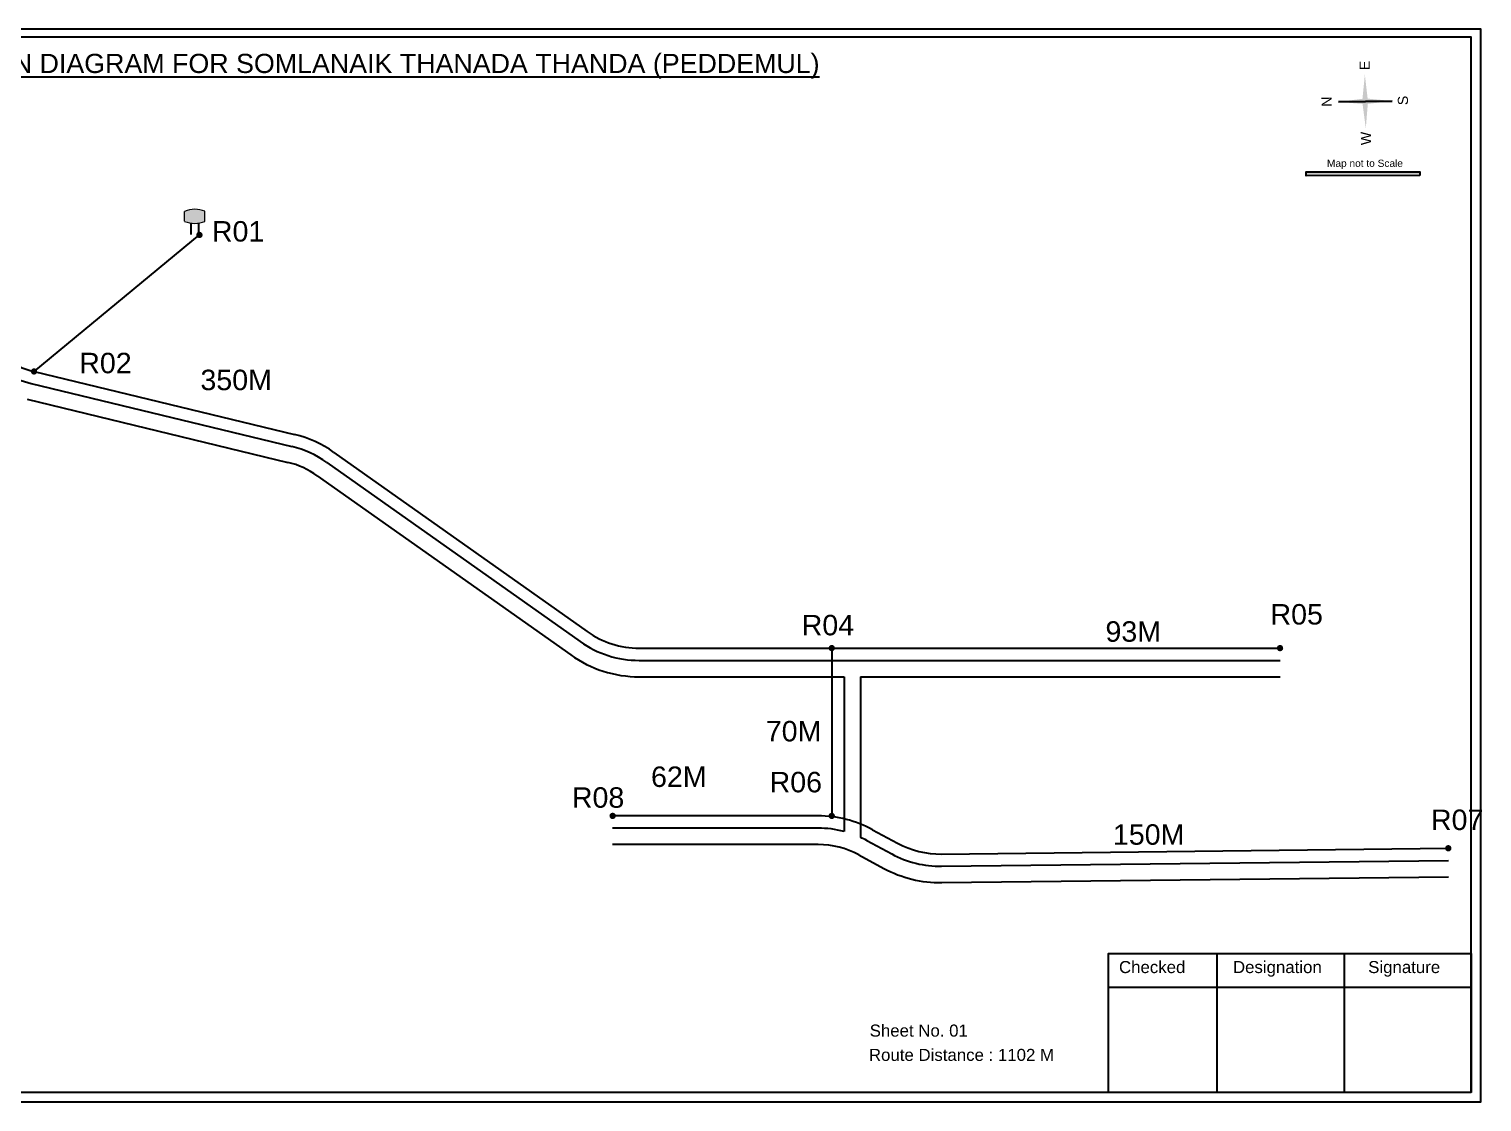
# Model space of a CAD drawing. Header units: inches. Extents: x 20 to 2041, y 8 to 1226.
# Drawn here: x 722 to 1432, y 701 to 1226 of the extents above; entities that cross this region are included whole.
import ezdxf

# ---------------------------------------------------------------- set-up
doc = ezdxf.new("R2010")
doc.units = ezdxf.units.IN
doc.header["$MEASUREMENT"] = 0
doc.layers.add('OHT', color=7, linetype='Continuous')
doc.layers.add('pipe', color=5, linetype='Continuous')
doc.styles.get("Standard").update_dxf_attribs({"font": 'arial.ttf'})

# ---------------------------------------------------------------- blocks, each defined once
blk = doc.blocks.new('OHT')
at = {"linetype": 'Continuous', "lineweight": 0, "true_color": 0x0ffffc}
blk.add_hatch(color=4, dxfattribs=at).paths.add_polyline_path([(0.012, 1), (0, 1, 0.101323), (-0.4, 0.916), (-0.4, 0.525, 0.194075), (0.399, 0.521), (0.399, 0.921, 0.097877)])
at = {"color": 4, "linetype": 'Continuous', "lineweight": 0, "true_color": 0x0ffffc, "flags": 128}
for points in [[(-0.4, 0.525), (-0.4, 0.916)], [(0.399, 0.521), (0.399, 0.921)]]:
    blk.add_lwpolyline(points, dxfattribs=at)
at = {"color": 4, "linetype": 'Continuous', "lineweight": 0, "true_color": 0x0ffffc, "const_width": 0.075, "flags": 128}
for points in [[(-0.15, 0), (-0.15, 0.475)], [(0.15, 0), (0.15, 0.473)]]:
    blk.add_lwpolyline(points, dxfattribs=at)
at = {"color": 4, "linetype": 'Continuous', "lineweight": 0, "true_color": 0x0ffffc}
for centre, radius, start, end in [((0.006, -0.019), 1.019, 67.3109, 113.4711), ((0.004, 1.513), 1.068, 247.7682, 291.7007)]:
    blk.add_arc(centre, radius, start, end, dxfattribs=at)

msp = doc.modelspace()

# ---------------------------------------------------------------- hatches: boundary and pattern name
at = {"true_color": 0x0093dd}
h = msp.add_hatch(color=142, dxfattribs=at)
h.dxf.hatch_style = 1
h.paths.add_polyline_path([(1346.04, 1155.64), (1346.04, 1153.79), (1401.54, 1153.92), (1401.54, 1155.76)])
at = {"ltscale": 0.5}
h = msp.add_hatch(color=5, dxfattribs=at)
h.dxf.hatch_style = 1
h.paths.add_polyline_path([(806.64, 1124.88, 1), (803.52, 1124.88, 1)])
h = msp.add_hatch(color=5, dxfattribs=at)
h.dxf.hatch_style = 1
h.paths.add_polyline_path([(725.77, 1058.13, 1), (722.66, 1058.13, 1)])
h = msp.add_hatch(color=5, dxfattribs=at)
h.dxf.hatch_style = 1
h.paths.add_polyline_path([(1115.69, 922.88, 1), (1112.58, 922.88, 1)])
h = msp.add_hatch(color=5, dxfattribs=at)
h.dxf.hatch_style = 1
h.paths.add_polyline_path([(1334.82, 922.88, 1), (1331.7, 922.88, 1)])
h = msp.add_hatch(color=5, dxfattribs=at)
h.dxf.hatch_style = 1
h.paths.add_polyline_path([(1008.61, 840.87, 1), (1005.49, 840.87, 1)])
h = msp.add_hatch(color=5, dxfattribs=at)
h.dxf.hatch_style = 1
h.paths.add_polyline_path([(1115.69, 840.87, 1), (1112.58, 840.87, 1)])
h = msp.add_hatch(color=5, dxfattribs=at)
h.dxf.hatch_style = 1
h.paths.add_polyline_path([(1417.05, 825.05, 1), (1413.93, 825.05, 1)])

# ---------------------------------------------------------------- linework, layer by layer
for p, q in [((1388.1, 1190.34), (1361.81, 1189.88)), ((1361.81, 1189.88), (1388.1, 1190.34)), ((1388.1, 1190.34), (1361.81, 1189.88)), ((1374.98, 1190.11), (1388.1, 1190.34)), ((722.8, 1052.3), (850.19, 1021.47)), ((720.92, 1044.53), (848.31, 1013.69)), ((867.31, 1013.69), (991.15, 926.06)), ((862.69, 1007.16), (986.53, 919.53)), ((1020.03, 916.88), (1333.26, 916.88)), ((1020.03, 908.88), (1120.14, 908.88)), ((1120.14, 908.88), (1120.14, 833.24)), ((1128.14, 908.88), (1333.26, 908.88)), ((1128.14, 908.88), (1128.14, 830.4)), ((1107.47, 834.87), (1007.05, 834.87)), ((1107.47, 826.87), (1007.05, 826.87)), ((1131.27, 828.84), (1143.46, 822.24)), ((1127.46, 821.8), (1139.65, 815.21)), ((1167.83, 816.22), (1415.56, 819.05)), ((1167.92, 808.22), (1415.65, 811.05))]:
    msp.add_line(p, q)
at = {"color": 1}
msp.add_line((1361.81, 1189.88), (1374.97, 1190.11), dxfattribs=at)
at = {"color": 242, "true_color": 0xcd2027}
for p, q in [((1302.44, 773.57), (1302.44, 705.67)), ((1364.64, 773.57), (1364.64, 705.67)), ((1249.48, 757.12), (1426.7, 757.12))]:
    msp.add_line(p, q, dxfattribs=at)
for points in [[(541.26, 1225.52), (541.26, 701.02), (1431.41, 701.02), (1431.41, 1225.52)], [(545.38, 1221.5), (545.38, 705.73), (1426.7, 705.73), (1426.7, 1221.5)]]:
    msp.add_lwpolyline(points, close=True)
at = {"color": 142, "true_color": 0x0093dd}
msp.add_lwpolyline([(1401.55, 1153.92), (1346.04, 1153.79), (1346.04, 1155.64), (1401.54, 1155.76), (1401.54, 1153.92)], dxfattribs=at)
at = {"color": 242, "true_color": 0xcd2027}
msp.add_lwpolyline([(1426.7, 705.67), (1249.48, 705.67), (1249.48, 773.57), (1426.7, 773.57)], close=True, dxfattribs=at)
for centre, radius, start, end in [((734.57, 1100.9), 50, 225.04485, 256.39355), ((838.43, 972.87), 50, 54.71859, 76.39355), ((838.43, 972.87), 42, 54.71859, 76.39355), ((1020.03, 966.88), 50, 234.71859, 270), ((1020.03, 966.88), 58, 234.71859, 270), ((1107.47, 784.87), 50, 75.33089, 90), ((1107.47, 784.87), 42, 61.57874, 90), ((1107.47, 784.87), 50, 61.57874, 65.5917), ((1167.26, 866.22), 50, 241.57874, 270.65533), ((1167.26, 866.22), 58, 241.57874, 270.65533)]:
    msp.add_arc(centre, radius, start, end)
for points in [[(1376.25, 1190.15), (1373.43, 1190.1), (1374.72, 1203.26)], [(1376.25, 1190.15), (1373.43, 1190.1), (1374.72, 1203.26)], [(1376.26, 1190.15), (1373.43, 1190.1), (1375.19, 1176.96)], [(1376.26, 1190.15), (1373.43, 1190.1), (1375.19, 1176.96)], [(1374.99, 1188.82), (1374.94, 1191.63), (1388.1, 1190.34)], [(1374.99, 1188.82), (1374.94, 1191.63), (1388.1, 1190.34)]]:
    msp.add_solid(points)
at = {"color": 1}
msp.add_solid([(1374.99, 1188.81), (1374.94, 1191.63), (1361.81, 1189.88)], dxfattribs=at)
msp.add_solid([(1374.99, 1188.81), (1374.94, 1191.63), (1361.81, 1189.88)], dxfattribs=at)
at = {"layer": 'pipe'}
for p, q in [((724.21, 1058.13), (805.08, 1124.88)), ((724.21, 1058.13), (851.6, 1027.3)), ((870.78, 1018.59), (994.62, 930.96)), ((1020.03, 922.88), (1333.26, 922.88)), ((1114.14, 922.88), (1114.14, 840.47)), ((1107.47, 840.87), (1007.05, 840.87)), ((1134.13, 834.12), (1146.31, 827.52)), ((1167.76, 822.22), (1415.49, 825.05))]:
    msp.add_line(p, q, dxfattribs=at)
for centre, radius, start, end in [((734.57, 1100.9), 44, 225.04485, 256.39355), ((838.43, 972.87), 56, 54.71859, 76.39355), ((1020.03, 966.88), 44, 234.71859, 270), ((1107.47, 784.87), 56, 61.57874, 90), ((1167.26, 866.22), 44, 241.57874, 270.65533)]:
    msp.add_arc(centre, radius, start, end, dxfattribs=at)

# ---------------------------------------------------------------- block references
at = {"layer": 'OHT', "xscale": 12.45189723782068, "yscale": 12.45189723782068, "zscale": 12.45189723782068}
msp.add_blockref('OHT', (802.81, 1124.99), dxfattribs=at)

# ---------------------------------------------------------------- texts
at = {"color": 242, "true_color": 0xcd2027}
msp.add_text('%%UDUCTLAYING LINE CHAIN DIAGRAM FOR SOMLANAIK THANADA THANDA (PEDDEMUL)', height=9.375, dxfattribs=at).set_placement((561.76, 1204.03))
for s, p in [('E', (1377.13, 1205.43)), ('N', (1358.54, 1187.58)), ('S', (1395.83, 1188.33)), ('W', (1377.77, 1168.83))]:
    msp.add_text(s, height=4.95, rotation=91.00631).set_placement(p)
for s, height, p in [('Map not to Scale', 3.5424, (1356.21, 1158.14)), ('R01', 10, (811.15, 1121.63)), ('R02', 10, (746.32, 1057.25)), ('350M', 10, (805.55, 1048.99)), ('R05', 10, (1328.59, 934.41)), ('R04', 10, (1099.45, 929.13)), ('93M', 10, (1247.93, 926)), ('70M', 10, (1081.9, 877.28)), ('62M', 10, (1025.8, 855.01)), ('R06', 10, (1083.76, 852.38)), ('R08', 10, (987.11, 844.85)), ('R07', 10, (1407.03, 833.94)), ('150M', 10, (1251.58, 826.76)), ('Checked', 5.886, (1254.55, 764.02)), ('Designation', 5.886, (1310.25, 764.02)), ('Signature', 5.886, (1376.35, 764.02)), ('Sheet No. 01', 5.886, (1132.68, 732.96)), ('Route Distance : 1102 M', 5.886, (1132.31, 721.09))]:
    msp.add_text(s, height=height).set_placement(p)

doc.saveas('drawing.dxf')
